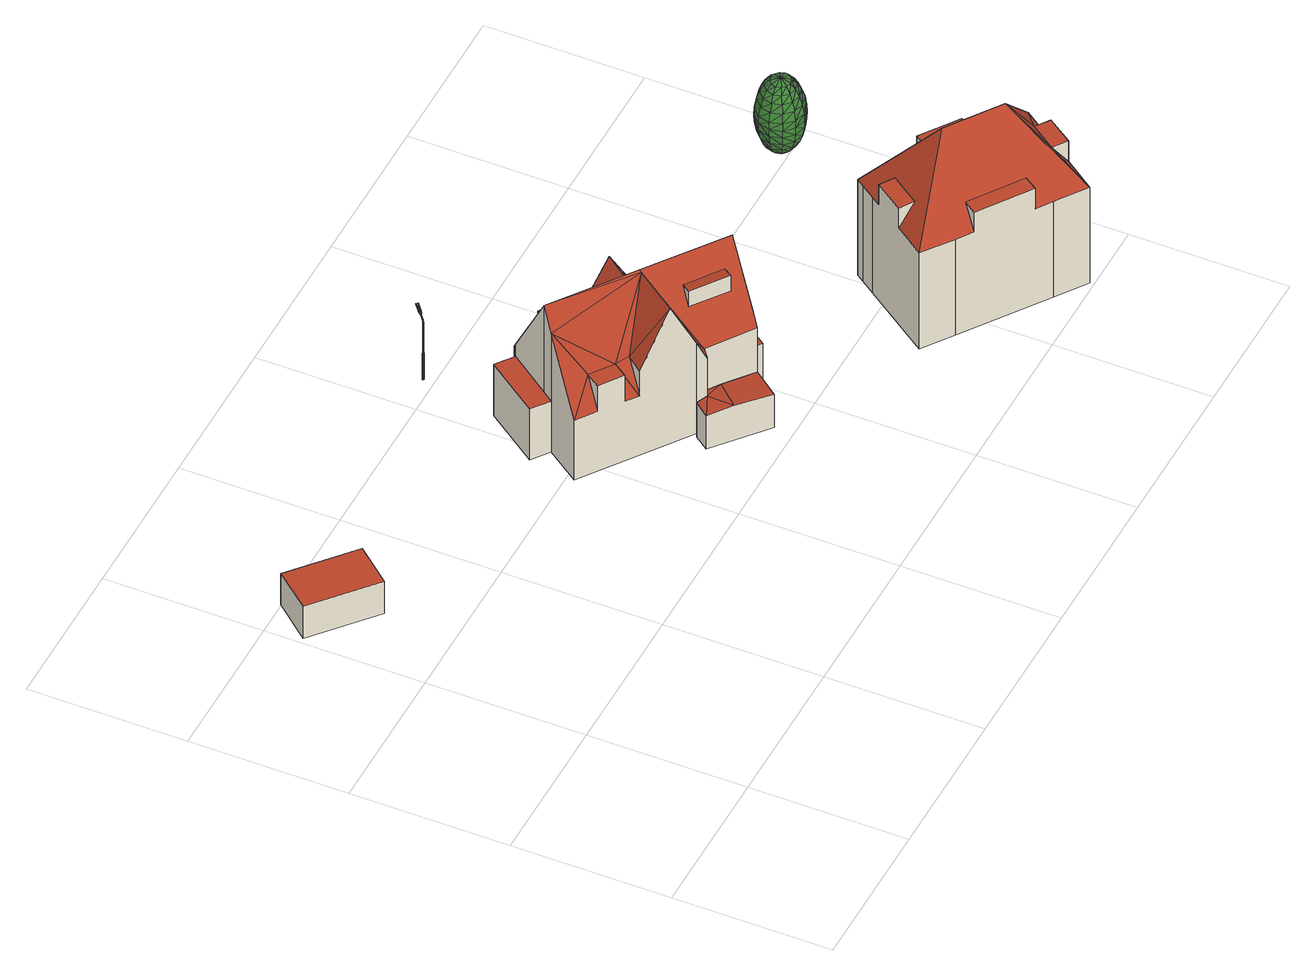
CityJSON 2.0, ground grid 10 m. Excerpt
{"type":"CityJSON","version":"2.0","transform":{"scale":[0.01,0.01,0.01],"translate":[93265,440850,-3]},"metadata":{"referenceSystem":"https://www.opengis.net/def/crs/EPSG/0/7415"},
"CityObjects":{
"building1":{"type":"Building","attributes":{"yearOfConstruction":1918,"statusOmschr":"Pand in gebruik","aantalBouwlagen":1,"class":"Pand"},"address":[{"CountryName":"Nederland","LocalityName":"Rotterdam"}],"geometry":[{"type":"Solid","lod":"2","boundaries":[[[[0,1,2,3]],[[4,5,6,7]],[[4,7,0,3]],[[7,6,1,0]],[[2,1,6,5]],[[3,2,5,4]]]],"semantics":{"surfaces":[{"type":"GroundSurface"},{"type":"RoofSurface"},{"type":"WallSurface"}],"values":[[0,1,2,2,2,2]]}}]},
"building2":{"type":"Building","attributes":{"yearOfConstruction":1920,"statusOmschr":"Pand in gebruik","aantalBouwlagen":1,"class":"Pand"},"address":[{"CountryName":"Nederland","LocalityName":"Rotterdam"}],"geometry":[{"type":"Solid","lod":"2","boundaries":[[[[8,9,10,11,12,13]],[[14,15,16,17]],[[15,18,16]],[[18,19,20]],[[16,18,20]],[[15,21,18]],[[12,11,19,18]],[[13,12,18,21]],[[14,8,13,21,15]],[[14,17,9,8]],[[17,16,20,10,9]],[[11,10,20,19]]]],"semantics":{"surfaces":[{"type":"GroundSurface"},{"type":"RoofSurface"},{"type":"WallSurface"}],"values":[[0,1,1,1,1,1,2,2,2,2,2,2]]}}]},
"building3":{"type":"Building","attributes":{"yearOfConstruction":1920,"hoogste_bouwlaag":2,"statusOmschr":"Pand in gebruik","aantalBouwlagen":3,"laagste_bouwlaag":0,"typeOmschr":"vrijstaand","class":"Pand"},"address":[{"CountryName":"Nederland","LocalityName":"Rotterdam","ThoroughfareNumber":"2","ThoroughfareName":"Plaszicht","PostalCode":"3054AV"}],"geometry":[{"type":"Solid","lod":"2","boundaries":[[[[22,23,24,25,26,27,28,29,30,31,32,33,34,35,36,37,38,39,40,41]],[[42,43,44,45]],[[46,47,48,49]],[[50,51,52,53,54,55]],[[56,57,58,59]],[[60,61,62,63,64]],[[65,66,67,68,69,70],[71,72,73,74]],[[68,75,76]],[[76,75,77]],[[68,78,79]],[[67,78,68]],[[68,79,42]],[[75,42,80]],[[80,42,81]],[[68,42,75]],[[43,79,82]],[[42,79,43]],[[43,82,83]],[[69,68,84]],[[69,84,85]],[[68,76,84]],[[86,87,88]],[[87,59,58]],[[88,87,58]],[[89,58,66]],[[58,78,67]],[[48,90,78]],[[91,90,48]],[[91,92,90]],[[58,49,78]],[[58,57,49]],[[57,93,49]],[[89,88,58]],[[66,58,67]],[[94,88,89]],[[49,48,78]],[[54,53,79,78]],[[55,54,78,90]],[[53,32,31,82,79]],[[92,37,36,55,90]],[[66,65,62,61]],[[89,66,61,60]],[[94,89,60,23,22]],[[62,65,70,27,26]],[[22,41,88,94]],[[24,23,60,64]],[[64,63,25,24]],[[63,62,26,25]],[[70,69,28,27]],[[69,85,29,28]],[[85,84,30,29]],[[80,81,45,44,83,82,31,30,84,76,77]],[[53,52,33,32]],[[34,33,52,51]],[[35,34,51,50]],[[36,35,50,55]],[[93,57,56,38,37,92,91,47,46]],[[87,39,38,56,59]],[[40,39,87,86]],[[86,88,41,40]],[[75,80,77]],[[43,83,44]],[[42,45,81]],[[47,91,48]],[[46,49,93]],[[74,73,95,96]],[[96,95,72,71]],[[74,96,71]],[[73,72,95]]]],"semantics":{"surfaces":[{"type":"GroundSurface"},{"type":"RoofSurface"},{"type":"WallSurface"}],"values":[[0,1,1,1,1,1,1,1,1,1,1,1,1,1,1,1,1,1,1,1,1,1,1,1,1,1,1,1,1,1,1,1,1,1,1,1,2,2,2,2,2,2,2,2,2,2,2,2,2,2,2,2,2,2,2,2,2,2,2,2,2,2,2,2,2,1,2,2,2]]}}]},
"cityfurniture1":{"type":"CityFurniture","attributes":{"Lichtpunttype":"Straatverlichting","Brondatum":"12-06-2019","Buurt_nummer":"62","Masttype":"MAST 4M LPH 4M VERZ VERJ D60 A1","Lamptype":"PLL 36W KL.830 XTRA POLAR","Buurtnaam":"Hillegersberg Noord","Nummer":"3","Geplaatst_op":"01-01-2000","Wijknummer":"6","Nivo":"0","Datum_laatste_mutatie":"07-06-2019","Straatnaam":"Plaszicht","Thema":"Lichtmasten","Beheerobject":"88528/OVL-003","Armatuurtype":"76 2000 SDN 1X PLL 36W EVSA D60","Objecthoogte":"4","Klasse":"Tertiaire weg","Wijknaam":"Hillegersberg-Schiebroek","class":"Paal","function":"Lichtmast"},"geometry":[{"type":"MultiSurface","lod":"2","boundaries":[[[97,98,99,100]],[[101,102,103,104]],[[105,106,107]],[[108,109,110]],[[106,105,111]],[[104,103,112]],[[109,108,113]],[[110,114,115]],[[116,117,118,119]],[[120,121,122]],[[123,124,125,126]],[[121,120,127]],[[109,128,129,110]],[[105,130,131,111]],[[132,122,124,123]],[[111,98,97]],[[133,102,101]],[[103,134,112]],[[135,100,136,137]],[[102,138,139,134]],[[131,140,141]],[[140,142,141]],[[143,135,137]],[[122,144,116]],[[117,143,137,118]],[[122,116,124]],[[140,101,104,142]],[[102,134,103]],[[138,145,139]],[[111,131,141,98]],[[128,123,129]],[[146,147,148,149]],[[130,140,131]],[[150,110,115]],[[129,123,126]],[[129,126,114]],[[106,111,148]],[[130,133,101,140]],[[110,129,114]],[[150,151,152]],[[138,113,108,145]],[[142,104,112,153]],[[147,154,148]],[[128,132,123]],[[124,116,119,125]],[[112,150,152,155]],[[134,139,150,112]],[[150,115,151]],[[156,157,158,159]],[[160,135,143]],[[139,145,150]],[[98,141,153,99]],[[154,106,148]],[[161,162,163]],[[164,165,166]],[[157,167,168,158]],[[144,169,117,116]],[[169,160,143,117]],[[170,171,172,173]],[[170,173,174]],[[107,175,105]],[[176,177,171,170]],[[166,165,174]],[[141,142,153]],[[145,108,110,150]],[[160,97,100,135]],[[165,170,174]],[[178,179,180,181]],[[182,183,147,146]],[[184,176,170]],[[185,127,120,186]],[[187,188,181,189]],[[190,191,192]],[[113,128,109]],[[174,173,138]],[[127,146,149,121]],[[175,193,130,105]],[[174,138,102]],[[194,156,195]],[[186,120,122,132]],[[191,185,192]],[[188,178,181]],[[191,196,127,185]],[[197,190,192,198]],[[121,149,144,122]],[[164,166,199]],[[193,200,130]],[[183,107,106,154]],[[172,198,113]],[[192,185,186]],[[148,111,97,160]],[[148,160,169]],[[186,132,128]],[[196,182,146,127]],[[183,154,147]],[[173,172,113,138]],[[113,186,128]],[[200,199,133,130]],[[133,174,102]],[[198,192,186,113]],[[149,148,169,144]],[[201,202,203]],[[204,205,206]],[[207,208,209]],[[194,210,157,156]],[[177,211,190,197]],[[212,213,214,215]],[[216,217,210,194]],[[212,218,219]],[[220,201,203]],[[221,222,223,224]],[[222,225,226,223]],[[227,228,178,188]],[[212,219,213]],[[229,220,230]],[[210,167,157]],[[201,204,206,202]],[[204,207,231,205]],[[227,188,187]],[[232,196,191]],[[231,209,233]],[[179,234,195,180]],[[177,197,171]],[[235,229,230]],[[218,236,237,219]],[[209,231,207]],[[168,164,199]],[[203,238,239,240]],[[241,216,194]],[[242,227,187]],[[243,240,239,210]],[[217,243,210]],[[244,241,194,234]],[[167,245,164,168]],[[211,232,191]],[[228,244,179]],[[197,198,172]],[[234,179,244]],[[246,162,161]],[[197,172,171]],[[247,246,161,248]],[[159,158,193]],[[228,179,178]],[[211,191,190]],[[210,239,167]],[[249,250,182,196]],[[238,245,167,239]],[[251,252,177,176]],[[253,107,254]],[[202,206,255,256]],[[257,251,176,184]],[[255,258,251,257]],[[245,259,164]],[[203,256,238]],[[256,255,257,259]],[[206,205,258,255]],[[205,231,233,258]],[[203,202,256]],[[258,233,252,251]],[[250,183,182]],[[238,256,259,245]],[[189,250,249]],[[158,168,200,193]],[[180,254,260]],[[250,260,107,183]],[[181,180,260,250]],[[259,257,184,164]],[[164,184,170,165]],[[168,199,200]],[[199,166,174,133]],[[260,254,107]],[[189,181,250]],[[253,159,193,175]],[[261,248,262,263]],[[262,163,232,211]],[[252,263,211,177]],[[209,247,261]],[[195,156,159,253]],[[209,261,233]],[[253,175,107]],[[234,194,195]],[[233,261,252]],[[195,253,254,180]],[[247,248,261]],[[248,161,163,262]],[[264,215,214,265]],[[261,263,252]],[[263,262,211]],[[99,153,266]],[[112,155,267,268]],[[125,119,269,270]],[[268,267,155,271,272,273]],[[99,266,136]],[[230,243,217]],[[151,115,274,275]],[[126,125,270,276]],[[152,151,275,277]],[[114,126,278,279]],[[230,220,240,243]],[[235,230,280]],[[100,99,136]],[[126,276,278]],[[115,114,279,274]],[[225,281,282,226]],[[203,240,220]],[[219,283,284]],[[285,286,227]],[[286,228,227]],[[119,118,287,269]],[[283,246,247]],[[286,288,228]],[[219,284,208]],[[118,137,289,287]],[[213,219,208,207]],[[290,291,288,292]],[[282,292,288]],[[291,244,288]],[[288,244,228]],[[283,285,246]],[[219,237,283]],[[224,223,286,285]],[[237,285,283]],[[291,280,241,244]],[[290,280,291]],[[281,292,282]],[[280,216,241]],[[280,230,217,216]],[[223,226,286]],[[187,189,163,162]],[[213,207,214]],[[290,235,280]],[[293,264,265,294]],[[226,282,288,286]],[[214,207,204]],[[221,224,237,236]],[[224,285,237]],[[295,296,229,235]],[[297,295,235]],[[229,294,220]],[[284,283,247]],[[265,204,201]],[[298,297,235,290]],[[285,227,242]],[[189,249,232,163]],[[294,265,201]],[[265,214,204]],[[296,293,294,229]],[[249,196,232]],[[281,298,290,292]],[[294,201,220]],[[208,284,247,209]],[[221,236,299,300]],[[271,277,275,274,279,278,276,270,269,287,289,301,302,273,272]],[[266,303,273,302]],[[285,242,246]],[[303,268,273]],[[304,305,212,215]],[[242,187,162,246]],[[306,225,222,307]],[[308,309,304,310]],[[309,304,215,264]],[[311,300,312]],[[297,298,313,314]],[[307,222,221,300]],[[305,315,218,212]],[[316,317,318,319]],[[299,236,218,315]],[[309,264,293,320]],[[321,320,309,322]],[[281,225,306,323]],[[315,305,304,309,320,318,317,314,313,323,306,307,300,299]],[[319,318,324]],[[298,281,323,313]],[[320,293,296,318]],[[318,296,295,317]],[[295,297,314,317]],[[325,324,318,320]],[[326,323,313,327,328]],[[329,305,330]],[[312,300,307,331]],[[327,313,332]],[[333,314,317,316]],[[322,309,308]],[[334,306,323,335]],[[335,323,326]],[[330,305,315,336]],[[337,315,299,338]],[[332,313,314,333]],[[336,315,337]],[[310,304,339]],[[311,340,341,299,300]],[[331,307,306,334]],[[338,299,341]],[[329,342,339,304,305]],[[325,320,321]],[[155,152,277,271]],[[153,112,268]],[[137,136,301,289]],[[153,268,303]],[[136,266,302,301]],[[153,303,266]],[[343,344,345,346]],[[347,348,349,350]],[[351,352,353]],[[354,355,356]],[[357,358,359]],[[360,361,362]],[[346,345,344]],[[363,347,350,364]],[[363,365,366]],[[367,368,369,370]],[[371,353,372,373,374,375,376,377]],[[378,373,375,379,344,362,380,372]],[[372,373,378]],[[361,354,381,365,363]],[[366,382,383,384,376,375,374,373,372,351,348,347,363]],[[376,379,375]],[[354,381,361]],[[361,385,386]],[[354,357,344,343]],[[382,387,383]],[[360,388,389]],[[390,360,389,391,357,359,392]],[[393,361,354]],[[394,357,391]],[[348,351,349]],[[374,375,373]],[[343,346,354]],[[384,387,377]],[[377,395,396,387]],[[372,378,372,351]],[[343,354,361,362,344]],[[361,360,390,392,359,357,354]],[[369,374,375,370]],[[377,384,376]],[[397,361,385]],[[396,382,366]],[[361,386,354]],[[355,354,361]],[[347,352,348]],[[387,382,396]],[[358,356,355,397,385,386]],[[387,384,383]],[[361,360,385]],[[354,358,357]],[[398,347,363]],[[385,360,390]],[[399,353,352,398]],[[355,361,397]],[[358,354,386]],[[352,347,398]],[[353,351,372]],[[389,391,394,375,374,373,388]],[[354,356,358]],[[364,350,349,351,372,380,361,393,361,363]],[[357,359,392,390,360,362,344]],[[344,362,344,345]],[[399,395,377,371,353]],[[361,380,362]],[[376,384,379]],[[395,399,398,363,366,396]],[[358,386,385,390,392,359]],[[352,351,348]],[[346,344,379,384,383,382,366,365,381,354,381,354]],[[400,401,402,403]],[[403,373,375,402]],[[404,405,403,402]],[[406,389,407,374,373,403,405]],[[408,401,400,368]],[[394,391,409,404,402,375,410]],[[406,409,391,389]],[[402,401,408,411,375]],[[405,404,409,406]],[[374,369,368,400,403,373]]]}]},
"building4":{"type":"Building","attributes":{"yearOfConstruction":1931,"hoogste_bouwlaag":2,"statusOmschr":"Pand in gebruik","aantalBouwlagen":3,"laagste_bouwlaag":0,"typeOmschr":"vrijstaand","class":"Pand"},"address":[{"CountryName":"Nederland","LocalityName":"Rotterdam","ThoroughfareNumber":"1","ThoroughfareName":"Plaszicht","PostalCode":"3054AV"}],"geometry":[{"type":"Solid","lod":"2","boundaries":[[[[412,413,414,415,416,417,418,419,420,421,422,423,424]],[[425,426,427,428]],[[429,430,431,432]],[[433,434,435,436]],[[437,438,439,440,441,442,443,444,445]],[[446,447,443,442,448,449,450,430,429,451]],[[452,453,436,435,454,448,442,441,455]],[[456,457,458,439,438,459]],[[460,461,462,463]],[[425,443,426]],[[464,426,447]],[[426,443,447]],[[444,425,465]],[[444,443,425]],[[463,462,457,456]],[[415,414,445,444]],[[437,445,414,413,463,456,459]],[[457,462,423,422,441,440,458]],[[428,427,464,447,416,415,444,465]],[[447,446,417,416]],[[432,431,450,449,418,417,446,451]],[[449,448,419,418]],[[453,452,420,419,448,454,434,433]],[[421,420,452,455]],[[422,421,455,441]],[[424,423,462,461]],[[412,424,461,460]],[[460,463,413,412]],[[428,465,425]],[[427,426,464]],[[429,432,451]],[[430,450,431]],[[435,434,454]],[[436,453,433]],[[459,438,437]],[[458,440,439]]]],"semantics":{"surfaces":[{"type":"GroundSurface"},{"type":"RoofSurface"},{"type":"WallSurface"}],"values":[[0,1,1,1,1,1,1,1,1,1,1,1,1,1,2,2,2,2,2,2,2,2,2,2,2,2,2,2,2,2,2,2,2,2,2,2]]}}]},
"tree1":{"type":"SolitaryVegetationObject","attributes":{"Geslacht":"Prunus","Brondatum":"13-06-2019","Aanlegjaar":"2007","Beheerobjectomschrijving":"12308.bm4","Ontwikkeling":"Blijvende Kroon","Boomsortiment":"Prunus 'Umineko'","Boomstatus":"Niet van toepassing","Stamdiameter":"15","tree_part":"kruin","Takvrije_zone":"tot 4,50 meter Bereikt","Kroondiameter":"3","Thema":"Bomen","Boomhoogte":"9-12 m.","Straat":"Plaszicht","Wijk":"Hillegersberg Noord","Laatste_mutatie":"17-05-2019","Boomsortiment_nederlands":"Sierkers","Buurt":"Hillegersberg Noord - 40","Hoogte":"-1.9484062","class":"VegetatieObject","function":"Boom"},"geometry":[{"type":"CompositeSurface","lod":"2","boundaries":[[[466,467,468]],[[466,469,470]],[[469,471,472]],[[468,473,474]],[[475,471,476]],[[477,478,476]],[[479,480,473]],[[478,481,482]],[[481,483,484]],[[483,485,486]],[[485,487,488]],[[489,490,487]],[[467,473,468]],[[489,491,490]],[[492,467,466]],[[491,493,490]],[[493,494,495]],[[495,494,496]],[[496,497,498]],[[497,499,500]],[[499,501,500]],[[502,503,501]],[[476,478,504]],[[502,505,503]],[[478,482,504]],[[504,482,506]],[[482,481,507]],[[505,508,503]],[[509,508,510]],[[510,511,512]],[[512,511,513]],[[513,514,515]],[[514,516,517]],[[516,518,519]],[[518,520,519]],[[519,520,521]],[[521,522,523]],[[523,522,524]],[[524,525,526]],[[525,527,528]],[[527,529,528]],[[529,530,531]],[[531,532,533]],[[533,532,534]],[[534,535,536]],[[536,535,537]],[[538,539,537]],[[540,541,538]],[[540,542,543]],[[542,544,543]],[[543,544,545]],[[546,547,545]],[[548,547,546]],[[549,550,526]],[[551,552,548]],[[553,554,550]],[[555,556,551]],[[557,558,554]],[[559,560,555]],[[561,562,558]],[[559,563,564]],[[565,566,563]],[[567,562,561]],[[568,569,565]],[[570,567,571]],[[569,568,572]],[[573,570,574]],[[575,576,572]],[[577,573,578]],[[579,580,575]],[[581,577,582]],[[580,579,583]],[[584,581,585]],[[586,587,583]],[[588,584,589]],[[590,591,586]],[[592,588,593]],[[591,590,594]],[[595,592,596]],[[597,598,594]],[[555,560,556]],[[551,556,552]],[[548,552,547]],[[552,599,547]],[[599,600,601]],[[600,602,603]],[[547,599,601]],[[547,601,545]],[[545,601,543]],[[601,600,603]],[[601,603,543]],[[543,603,540]],[[603,541,540]],[[603,602,541]],[[602,604,541]],[[541,539,538]],[[541,604,539]],[[604,605,539]],[[605,606,607]],[[606,608,609]],[[608,610,611]],[[611,610,612]],[[613,612,614]],[[614,615,613]],[[611,612,613]],[[616,611,613]],[[609,608,611]],[[609,611,616]],[[539,605,607]],[[539,607,537]],[[537,607,536]],[[607,606,609]],[[607,609,536]],[[536,609,616]],[[616,534,536]],[[533,534,616]],[[613,533,616]],[[615,533,613]],[[615,531,533]],[[529,531,615]],[[528,529,615]],[[528,615,614]],[[526,525,549]],[[525,528,549]],[[549,528,614]],[[553,550,549]],[[614,553,549]],[[612,553,614]],[[557,554,553]],[[612,557,553]],[[610,557,612]],[[561,558,557]],[[610,561,557]],[[571,567,561]],[[571,561,610]],[[608,571,610]],[[574,570,571]],[[574,571,608]],[[606,574,608]],[[578,573,574]],[[578,574,606]],[[605,578,606]],[[582,577,578]],[[582,578,605]],[[604,582,605]],[[585,581,582]],[[585,582,604]],[[602,585,604]],[[589,584,585]],[[589,585,602]],[[600,589,602]],[[593,588,589]],[[593,589,600]],[[599,593,600]],[[596,592,593]],[[596,593,599]],[[552,596,599]],[[556,596,552]],[[556,595,596]],[[560,595,556]],[[597,617,598]],[[563,566,618]],[[594,598,619]],[[619,591,594]],[[586,591,587]],[[587,620,621]],[[583,587,621]],[[621,580,583]],[[575,580,576]],[[621,576,580]],[[620,576,621]],[[572,576,620]],[[620,569,572]],[[569,620,587]],[[591,569,587]],[[565,569,566]],[[566,569,591]],[[619,566,591]],[[618,566,619]],[[598,618,619]],[[617,618,598]],[[618,617,563]],[[617,564,563]],[[564,617,597]],[[559,564,560]],[[560,564,597]],[[560,597,595]],[[595,597,594]],[[595,594,592]],[[592,594,590]],[[592,590,588]],[[588,590,586]],[[588,586,584]],[[584,586,583]],[[584,583,581]],[[581,583,579]],[[581,579,577]],[[577,579,575]],[[577,575,573]],[[573,575,572]],[[573,572,570]],[[570,572,568]],[[570,568,567]],[[567,568,565]],[[567,565,562]],[[562,565,563]],[[562,563,559]],[[562,559,558]],[[558,559,555]],[[558,555,554]],[[554,555,551]],[[554,551,550]],[[550,551,548]],[[550,548,526]],[[526,548,546]],[[546,524,526]],[[523,524,546]],[[545,523,546]],[[544,523,545]],[[544,521,523]],[[519,521,544]],[[542,519,544]],[[516,519,542]],[[517,516,542]],[[517,542,540]],[[538,517,540]],[[515,514,517]],[[515,517,538]],[[537,515,538]],[[535,515,537]],[[535,513,515]],[[512,513,535]],[[534,512,535]],[[532,512,534]],[[532,510,512]],[[509,510,532]],[[531,509,532]],[[530,509,531]],[[503,508,509]],[[530,503,509]],[[501,503,530]],[[500,501,530]],[[500,530,529]],[[527,500,529]],[[497,500,527]],[[498,497,527]],[[498,527,525]],[[524,498,525]],[[522,498,524]],[[522,496,498]],[[495,496,522]],[[521,495,522]],[[520,495,521]],[[520,493,495]],[[490,493,520]],[[518,490,520]],[[487,490,518]],[[488,487,518]],[[488,518,516]],[[514,488,516]],[[486,485,488]],[[486,488,514]],[[513,486,514]],[[511,486,513]],[[511,483,486]],[[484,483,511]],[[510,484,511]],[[508,484,510]],[[507,481,484]],[[507,484,508]],[[505,507,508]],[[507,505,482]],[[505,506,482]],[[506,505,504]],[[504,505,502]],[[504,502,476]],[[476,502,475]],[[475,502,501]],[[475,501,499]],[[471,475,499]],[[471,499,472]],[[472,499,497]],[[496,472,497]],[[494,472,496]],[[469,472,494]],[[470,469,494]],[[470,494,493]],[[491,470,493]],[[470,491,466]],[[491,492,466]],[[492,491,467]],[[467,491,489]],[[467,489,473]],[[473,489,479]],[[479,489,487]],[[479,487,485]],[[480,479,485]],[[480,485,483]],[[481,480,483]],[[478,480,481]],[[477,480,478]],[[480,477,473]],[[473,477,474]],[[474,477,476]],[[471,474,476]],[[474,471,468]],[[468,471,469]],[[468,469,466]]]}]}
},
"vertices":[
[419,2450,40],[39,2775,40],[237,3007,40],[618,2682,40],[618,2682,278],[237,3007,277],[39,2775,287],[419,2450,288],
[2817,1269,64],[2704,1112,64],[2384,1382,64],[2448,1472,64],[2516,1437,64],[2539,1468,64],[2817,1269,331],[2629,1404,346],[2516,1270,331],[2704,1112,318],[2516,1437,338],[2448,1472,329],[2384,1382,318],[2539,1468,342],
[3168,1752,91],[3139,1712,91],[3188,1677,91],[2898,1273,91],[2846,1310,91],[2817,1269,91],[2539,1468,91],[2516,1437,91],[2448,1472,91],[1811,1931,91],[1964,2145,91],[1853,2225,91],[2097,2565,91],[2117,2551,91],[2211,2482,91],[2221,2496,91],[2635,2198,91],[2786,2089,91],[2859,2037,91],[2830,1996,91],[2140,1831,743],[1999,1934,744],[1933,1843,746],[2075,1741,746],[2488,2304,747],[2343,2408,748],[2274,2313,748],[2418,2208,747],[2117,2551,483],[2097,2565,484],[1853,2225,484],[1964,2145,481],[2014,2213,481],[2211,2482,481],[2635,2198,785],[2523,2279,542],[2576,1946,952],[2715,2141,958],[3139,1712,480],[2989,1506,480],[2846,1310,480],[2898,1273,480],[3188,1677,480],[2846,1310,752],[2989,1506,1146],[2515,1852,1146],[2509,1845,1130],[2539,1468,665],[2817,1269,671],[2818,1435,890],[2602,1592,888],[2642,1647,999],[2858,1490,1000],[2225,1785,748],[2311,1571,1131],[2152,1685,735],[2014,2213,1150],[1964,2145,1004],[2152,1685,547],[2075,1741,548],[1811,1931,550],[1933,1843,549],[2448,1472,784],[2516,1437,629],[2859,2037,643],[2786,2089,802],[2830,1996,633],[3139,1712,706],[2211,2482,576],[2343,2408,545],[2221,2496,547],[2488,2304,543],[3168,1752,621],[2602,1592,1005],[2818,1435,1007],
[2197,3054,544],[2197,3053,545],[2198,3055,546],[2198,3055,545],[2195,3050,546],[2196,3050,546],[2197,3051,547],[2197,3052,547],[2194,3051,543],[2194,3051,542],[2193,3050,541],[2199,3050,545],[2199,3051,545],[2201,3052,546],[2195,3052,544],[2199,3053,548],[2198,3049,544],[2202,3053,546],[2202,3053,547],[2200,3054,544],[2199,3054,544],[2201,3056,545],[2201,3055,544],[2198,3051,542],[2197,3051,542],[2199,3052,543],[2201,3053,544],[2200,3053,544],[2202,3055,544],[2202,3054,545],[2196,3050,541],[2199,3051,544],[2201,3052,545],[2194,3050,544],[2195,3052,545],[2199,3052,544],[2194,3049,544],[2198,3051,547],[2199,3055,545],[2200,3056,546],[2200,3056,545],[2197,3049,545],[2198,3051,546],[2195,3051,545],[2197,3053,546],[2197,3052,546],[2199,3055,544],[2198,3053,543],[2199,3050,546],[2196,3051,541],[2195,3051,541],[2196,3052,543],[2197,3052,542],[2200,3052,547],[2202,3053,548],[2202,3054,548],[2198,3054,547],[2195,3051,542],[2201,3054,548],[2190,3047,538],[2190,3047,539],[2191,3048,541],[2191,3048,540],[2197,3053,544],[2193,3046,535],[2193,3047,535],[2193,3047,537],[2192,3046,541],[2194,3047,543],[2193,3047,543],[2190,3046,539],[2191,3047,541],[2198,3053,544],[2194,3047,542],[2195,3047,542],[2196,3048,543],[2196,3048,544],[2195,3048,544],[2192,3050,542],[2193,3046,540],[2194,3046,540],[2191,3048,536],[2190,3048,536],[2191,3048,538],[2192,3048,537],[2195,3050,540],[2194,3050,540],[2193,3046,541],[2197,3049,541],[2198,3050,543],[2192,3047,535],[2191,3048,535],[2193,3048,537],[2195,3048,541],[2195,3048,540],[2197,3049,542],[2192,3049,542],[2189,3047,536],[2190,3048,538],[2195,3049,540],[2195,3047,541],[2197,3048,542],[2193,3048,543],[2192,3048,543],[2189,3043,532],[2190,3044,535],[2189,3044,535],[2190,3043,532],[2191,3043,534],[2190,3043,535],[2191,3043,532],[2191,3044,532],[2192,3044,534],[2189,3046,537],[2194,3047,539],[2191,3043,528],[2191,3043,530],[2190,3043,530],[2190,3043,528],[2188,3046,534],[2188,3046,535],[2191,3044,528],[2191,3044,530],[2188,3044,532],[2191,3046,528],[2190,3046,528],[2190,3046,530],[2191,3046,530],[2190,3047,528],[2190,3047,530],[2191,3047,534],[2190,3047,534],[2188,3044,530],[2188,3045,532],[2191,3044,534],[2194,3048,539],[2192,3044,536],[2190,3047,536],[2188,3045,530],[2191,3045,528],[2191,3045,530],[2190,3045,537],[2189,3045,537],[2189,3045,535],[2189,3046,534],[2192,3047,533],[2188,3045,535],[2189,3047,534],[2191,3046,539],[2192,3046,534],[2192,3045,534],[2193,3046,536],[2194,3048,538],[2193,3049,539],[2192,3045,538],[2193,3045,538],[2191,3049,540],[2192,3049,540],[2191,3044,537],[2190,3044,537],[2192,3045,539],[2191,3044,536],[2191,3045,539],[2192,3049,539],[2193,3045,536],[2193,3046,537],[2193,3046,538],[2189,3043,528],[2189,3043,530],[2200,3056,547],[2201,3055,548],[2200,3055,548],[2246,3094,555],[2247,3093,555],[2246,3093,559],[2246,3094,559],[2245,3094,559],[2247,3092,558],[2247,3092,559],[2247,3093,556],[2247,3093,559],[2247,3092,556],[2247,3092,557],[2188,3046,532],[2189,3046,528],[2189,3047,530],[2192,3045,532],[2192,3044,532],[2191,3046,532],[2190,3047,532],[2246,3095,556],[2189,3047,532],[2245,3095,556],[2188,3046,530],[2189,3046,532],[2189,3046,530],[2188,3043,528],[2188,3043,530],[2187,3045,528],[2188,3044,528],[2188,3045,528],[2188,3046,528],[2191,3045,501],[2191,3046,501],[2245,3095,557],[2245,3095,558],[2200,3056,548],[2190,3043,501],[2191,3043,501],[2190,3047,501],[2190,3046,501],[2189,3040,98],[2189,3043,501],[2190,3040,98],[2193,3048,98],[2192,3048,98],[2188,3046,501],[2188,3045,501],[2191,3044,501],[2185,3045,98],[2187,3045,501],[2188,3044,501],[2185,3044,98],[2188,3043,501],[2187,3041,98],[2188,3040,98],[2189,3046,501],[2185,3042,98],[2186,3041,98],[2187,3049,98],[2186,3048,98],[2187,3048,98],[2193,3041,98],[2193,3042,98],[2191,3049,98],[2185,3047,98],[2185,3046,98],[2190,3049,98],[2189,3049,98],[2194,3043,98],[2194,3044,98],[2194,3045,98],[2191,3040,98],[2193,3047,98],[2194,3047,98],[2192,3041,98],[2247,3085,555],[2244,3082,554],[2245,3082,554],[2248,3085,555],[2281,3133,563],[2260,3115,559],[2259,3115,559],[2281,3134,563],[2238,3096,554],[2263,3113,550],[2241,3094,545],[2292,3124,565],[2241,3089,563],[2243,3088,562],[2245,3083,559],[2243,3086,561],[2243,3086,559],[2236,3094,559],[2283,3135,565],[2235,3093,554],[2283,3135,564],[2282,3135,564],[2293,3124,564],[2292,3124,564],[2243,3085,550],[2237,3092,550],[2237,3092,551],[2243,3084,551],[2243,3091,545],[2235,3094,553],[2236,3092,553],[2237,3092,553],[2243,3084,553],[2245,3083,553],[2246,3088,545],[2235,3093,553],[2245,3082,553],[2234,3094,554],[2293,3124,565],[2291,3122,563],[2269,3104,559],[2248,3085,554],[2239,3092,561],[2241,3089,561],[2267,3107,550],[2236,3092,555],[2236,3092,558],[2238,3092,559],[2243,3084,558],[2241,3089,559],[2282,3135,565],[2243,3084,555],[2288,3126,554],[2289,3126,555],[2240,3091,562],[2284,3131,555],[2284,3131,554],[2228,3085,549],[2235,3077,549],[2235,3077,551],[2228,3085,551],[2235,3076,551],[2228,3084,551],[2227,3084,557],[2237,3092,555],[2244,3085,550],[2234,3076,557],[2244,3084,553],[2243,3085,551],
[4563,882,83],[4538,847,83],[4677,749,83],[4916,581,83],[4512,8,83],[4322,142,83],[3804,507,83],[3613,641,83],[3918,1074,83],[3979,1161,83],[4016,1213,83],[4370,965,83],[4395,1001,83],[4678,432,976],[4564,270,976],[4653,207,974],[4767,370,972],[4282,295,970],[3960,521,970],[3901,438,972],[4223,211,975],[3878,1017,973],[3749,834,974],[3835,773,976],[3964,957,975],[4564,828,817],[4501,739,975],[4264,905,975],[4327,995,817],[4016,1213,817],[4096,728,1338],[4429,495,1338],[4916,581,819],[4677,749,818],[4322,142,817],[4512,8,816],[3613,641,822],[3804,507,820],[3901,438,820],[4223,211,817],[3918,1074,818],[3878,1017,819],[3749,834,821],[3979,1161,817],[4538,847,973],[4370,965,973],[4327,995,973],[4564,828,974],[4563,882,335],[4395,1001,335],[4370,965,335],[4538,847,335],[4653,207,818],[4767,370,819],
[4313,1832,555],[4313,1828,555],[4312,1833,555],[4342,1885,576],[4365,1861,576],[4310,1893,576],[4358,1913,611],[4312,1827,555],[4310,1833,555],[4279,1885,576],[4309,1833,555],[4310,1827,555],[4309,1827,555],[4342,1775,576],[4310,1767,576],[4279,1775,576],[4307,1828,555],[4262,1747,611],[4227,1782,611],[4310,1735,611],[4251,1728,655],[4358,1747,611],[4310,1712,655],[4365,1798,576],[4393,1782,611],[4373,1830,576],[4313,1830,555],[4405,1830,611],[4393,1878,611],[4428,1830,655],[4412,1889,655],[4369,1932,655],[4429,1899,713],[4310,1926,611],[4310,1948,655],[4262,1913,611],[4255,1861,576],[4227,1878,611],[4307,1832,555],[4247,1830,576],[4307,1830,555],[4255,1798,576],[4214,1830,611],[4208,1889,655],[4192,1830,655],[4208,1771,655],[4173,1830,713],[4191,1761,713],[4241,1711,713],[4182,1756,777],[4310,1693,713],[4236,1702,777],[4369,1728,655],[4379,1711,713],[4412,1771,655],[4429,1761,713],[4447,1830,713],[4438,1756,777],[4458,1830,777],[4438,1904,777],[4460,1830,830],[4379,1949,713],[4384,1958,777],[4310,1967,713],[4251,1932,655],[4241,1949,713],[4191,1899,713],[4236,1958,777],[4182,1904,777],[4162,1830,777],[4180,1905,830],[4160,1830,830],[4180,1755,830],[4182,1756,883],[4235,1700,830],[4236,1702,883],[4310,1682,777],[4310,1680,830],[4384,1702,777],[4385,1700,830],[4440,1755,830],[4438,1756,883],[4458,1830,883],[4440,1905,830],[4438,1904,883],[4429,1898,947],[4447,1830,947],[4384,1958,883],[4378,1949,947],[4369,1933,1005],[4413,1889,1005],[4310,1967,947],[4310,1948,1005],[4310,1924,1049],[4357,1912,1049],[4251,1933,1005],[4263,1912,1049],[4279,1884,1084],[4310,1892,1084],[4256,1861,1084],[4308,1831,1105],[4228,1877,1049],[4248,1830,1084],[4307,1830,1105],[4215,1830,1049],[4207,1889,1005],[4256,1799,1084],[4228,1783,1049],[4192,1830,1005],[4279,1776,1084],[4309,1828,1105],[4263,1748,1049],[4207,1771,1005],[4310,1768,1084],[4310,1827,1105],[4310,1735,1049],[4251,1727,1005],[4341,1776,1084],[4357,1748,1049],[4310,1711,1005],[4364,1799,1084],[4312,1829,1105],[4392,1783,1049],[4369,1727,1005],[4372,1830,1084],[4313,1830,1105],[4405,1830,1049],[4413,1771,1005],[4364,1861,1084],[4392,1877,1049],[4429,1830,1005],[4341,1884,1084],[4311,1832,1105],[4429,1762,947],[4378,1711,947],[4384,1702,883],[4310,1693,947],[4310,1682,883],[4242,1711,947],[4191,1762,947],[4173,1830,947],[4162,1830,883],[4191,1898,947],[4182,1904,883],[4242,1949,947],[4236,1958,883],[4310,1978,883],[4310,1980,830],[4385,1960,830],[4310,1978,777],[4235,1960,830],[4310,1833,1105],[4309,1832,1105],[4312,1831,1105],[4308,1829,1105],[4311,1828,1105]
]}
